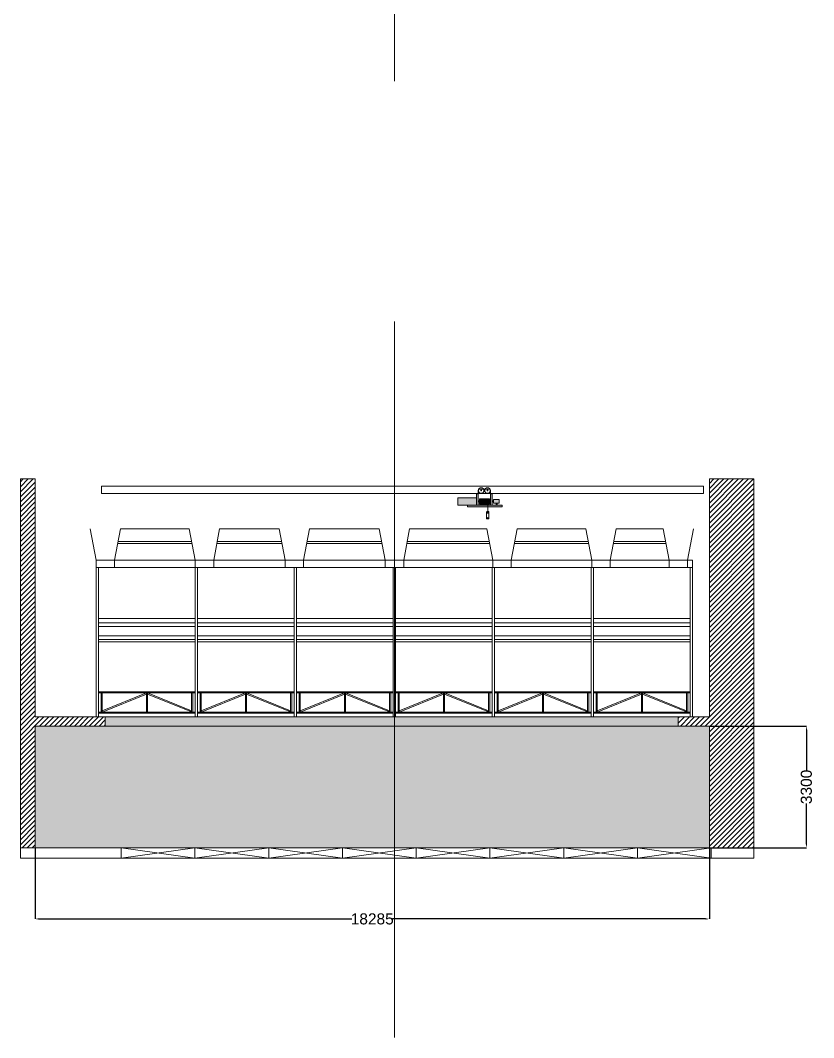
# Model space of a CAD drawing. Header units: millimetres. Extents: x -520232 to 211296, y -156633 to 78411.
# Drawn here: x 7602 to 29116, y -3330 to 24246 of the extents above; entities that cross this region are included whole.
import ezdxf

# ---------------------------------------------------------------- set-up
doc = ezdxf.new("R2010")
doc.units = ezdxf.units.MM
doc.layers.add('Поперечный разрез', color=7, linetype='Continuous')
doc.layers.add('Продольный разрез', color=7, linetype='Continuous')
doc.styles.get("Standard").update_dxf_attribs({"font": 'arial.ttf', "height": 300})
doc.dimstyles.new('Размеры', dxfattribs={"dimtxt": 300, "dimasz": 100, "dimexe": 0.18, "dimexo": 0.0625, "dimgap": 0.09, "dimtad": 0, "dimdec": 0, "dimzin": 0, "dimdsep": 46, "dimtxsty": 'Standard', "dimcen": 0.09, "dimclrd": 250, "dimclre": 250, "dimclrt": 250, "dimadec": 0, "dimazin": 0, "dimtfac": 1, "dimtdec": 0, "dimtofl": 0, "dimtmove": 0, "dimatfit": 3, "dimfxl": 1, "dimtfillclr": 250, "dimtolj": 1, "dimtzin": 0, "dimarcsym": 0})

# ---------------------------------------------------------------- blocks, each defined once
blk = doc.blocks.new('*D77')
at = {"layer": 'Defpoints', "color": 0, "lineweight": 13, "transparency": 16777216}
for p in [(8002, 1817), (26287, 1817), (26287, -113)]:
    blk.add_point(p, dxfattribs=at)
at = {"layer": 'Поперечный разрез', "color": 250, "lineweight": -2, "transparency": 16777216}
for p, q in [((8002, 1817), (8002, -113)), ((26287, 1817), (26287, -113)), ((8102, -113), (16593, -113)), ((26187, -113), (17696, -113))]:
    blk.add_line(p, q, dxfattribs=at)
at = {"layer": 'Поперечный разрез', "color": 250, "lineweight": 13, "transparency": 16777216}
for points in [[(8102, -96), (8102, -130), (8002, -113)], [(26187, -96), (26187, -130), (26287, -113)]]:
    blk.add_solid(points, dxfattribs=at)
at = {"layer": 'Поперечный разрез', "color": 250, "lineweight": 13, "transparency": 16777216, "insert": (17145, -113), "char_height": 300, "attachment_point": 5}
blk.add_mtext('\\A1;18285', dxfattribs=at)
blk = doc.blocks.new('*D78')
at = {"layer": 'Defpoints', "color": 0, "lineweight": 13, "transparency": 16777216}
for p in [(26287, 5117), (28919, 5117), (26287, 1817)]:
    blk.add_point(p, dxfattribs=at)
at = {"layer": 'Поперечный разрез', "color": 250, "lineweight": -2, "transparency": 16777216}
for p, q in [((26287, 5117), (28919, 5117)), ((28919, 5017), (28919, 3914)), ((28919, 1917), (28919, 3019)), ((26287, 1817), (28919, 1817))]:
    blk.add_line(p, q, dxfattribs=at)
at = {"layer": 'Поперечный разрез', "color": 250, "lineweight": 13, "transparency": 16777216}
for points in [[(28903, 5017), (28936, 5017), (28919, 5117)], [(28903, 1917), (28936, 1917), (28919, 1817)]]:
    blk.add_solid(points, dxfattribs=at)
at = {"layer": 'Поперечный разрез', "color": 250, "lineweight": 13, "transparency": 16777216, "insert": (28919, 3467), "char_height": 300, "attachment_point": 5, "rotation": 90}
blk.add_mtext('\\A1;3300', dxfattribs=at)

msp = doc.modelspace()

# ---------------------------------------------------------------- hatches: boundary and pattern name
at = {"layer": 'Поперечный разрез', "lineweight": 13}
h = msp.add_hatch(dxfattribs=at)
h.set_pattern_fill('ANSI31', color=9, scale=30)
h.set_pattern_definition([(45, (1496.5, 15461.33), (-67.35192, 67.35192), [])])
h.paths.add_polyline_path([(8002.001, 11814.403), (7602.001, 11814.403), (7602.001, 1816.878), (8002.001, 1816.878), (8002.001, 5116.878), (9905.001, 5116.878), (9905.001, 5366.878), (8002.001, 5366.878)])
h.paths.add_polyline_path([(27492.001, 11813.878), (26287.001, 11813.878), (26287.001, 5366.878), (25442.001, 5366.878), (25442.001, 5116.878), (26287.001, 5116.878), (26287.001, 1816.878), (27492.001, 1816.878)])
at = {"layer": 'Поперечный разрез', "lineweight": 13, "true_color": 0xc7c8ca}
h = msp.add_hatch(color=9, dxfattribs=at)
h.dxf.hatch_style = 1
h.paths.add_polyline_path([(19969.949, 11306.878), (19469.949, 11306.878), (19469.949, 11106.878), (19969.949, 11106.878)])
h.paths.add_polyline_path([(20586.152, 11254.916), (20430.538, 11254.916), (20430.538, 11154.284), (20586.152, 11154.284)])
at = {"layer": 'Поперечный разрез', "lineweight": 13, "true_color": 0x636466}
h = msp.add_hatch(color=251, dxfattribs=at)
h.dxf.hatch_style = 1
h.paths.add_polyline_path([(20019.949, 11406.878), (19969.949, 11406.878), (19969.949, 11306.878), (19969.949, 11106.878), (20019.949, 11106.878)])
h.paths.add_polyline_path([(20399.949, 11406.878), (20349.949, 11406.878), (20349.949, 11106.878), (20399.949, 11106.878)])
h.paths.add_polyline_path([(20669.949, 11106.878), (20399.949, 11106.878), (20349.949, 11106.878), (20019.949, 11106.878), (19969.949, 11106.878), (19727.001, 11106.878), (19727.001, 11056.878), (20669.949, 11056.878)])
h.paths.add_polyline_path([(20535.547, 11154.284), (20506.14, 11154.284), (20506.14, 11106.878), (20535.547, 11106.878)])
at = {"layer": 'Поперечный разрез', "lineweight": 13}
h = msp.add_hatch(dxfattribs=at)
h.set_pattern_fill('GOST_WOOD', color=256, scale=5)
h.set_pattern_definition([(90, (-1902.654, -27088.62), (30, -2e-15), [50, -10]), (90, (-1892.654, -27098.62), (30, -2e-15), [30, -7.5, 15, -7.5]), (90, (-1882.654, -27113.62), (30, -2e-15), [50, -10])])
h.paths.add_polyline_path([(20322.284, 11274.916), (20050.298, 11274.916), (20050.298, 11134.284), (20322.284, 11134.284)])
h = msp.add_hatch(color=9, dxfattribs=at)
h.dxf.hatch_style = 1
h.paths.add_polyline_path([(17747.001, 5366.878), (17716.134, 5366.878), (9905.001, 5366.878), (9905.001, 5116.878), (17747.001, 5116.878)])
h.paths.add_polyline_path([(25442.001, 5366.878), (17747.001, 5366.878), (17747.001, 5116.878), (25442.001, 5116.878)])
h = msp.add_hatch(dxfattribs=at)
h.set_pattern_fill('AR-BRSTD', color=9)
h.set_pattern_definition([(0, (1496.5, 15461.33), (0, 67.7418), []), (90, (1496.5, 15461.33), (-101.6, 67.7418), [67.7418, -67.7418])])
h.paths.add_polyline_path([(17747.001, 5116.878), (9905.001, 5116.878), (8002.001, 5116.878), (8002.001, 1816.878), (17747.001, 1816.878)])
h.paths.add_polyline_path([(26287.001, 5116.878), (25442.001, 5116.878), (17747.001, 5116.878), (17747.001, 1816.878), (26287.001, 1816.878)])

# ---------------------------------------------------------------- linework, layer by layer
for p, q in [((17747.001, 16085.522), (17747.001, -3330.308)), ((8002.001, 11814.403), (7602.001, 11814.403)), ((7602.001, 11814.403), (7602.001, 1816.878)), ((8002.001, 5366.878), (8002.001, 11814.403)), ((26287.001, 5366.878), (26287.001, 11813.878)), ((26287.001, 11813.878), (27492.001, 11813.878)), ((27492.001, 1536.878), (27492.001, 11813.878)), ((19469.949, 11106.878), (19469.949, 11306.878)), ((19469.949, 11306.878), (19969.949, 11306.878)), ((19969.949, 11306.878), (19969.949, 11406.878)), ((19969.949, 11406.878), (20019.949, 11406.878)), ((19969.949, 11306.878), (19969.949, 11106.878)), ((20019.949, 11106.878), (20019.949, 11505.172)), ((20049.949, 11535.172), (20319.949, 11535.172)), ((20349.949, 11505.172), (20349.949, 11106.878)), ((20349.949, 11406.878), (20399.949, 11406.878)), ((20399.949, 11406.878), (20399.949, 11106.878)), ((19969.949, 11106.878), (19469.949, 11106.878)), ((19727.001, 11106.878), (19727.001, 11056.878)), ((19727.001, 11056.878), (20669.949, 11056.878)), ((19969.949, 11106.878), (20019.949, 11106.878)), ((20050.298, 11221.878), (20019.949, 11221.878)), ((20050.298, 11191.878), (20019.949, 11191.878)), ((20349.949, 11106.878), (20019.949, 11106.878)), ((20050.298, 11134.284), (20050.298, 11274.916)), ((20050.298, 11274.916), (20322.284, 11274.916)), ((20322.284, 11134.284), (20050.298, 11134.284)), ((20276.543, 11134.284), (20276.543, 10930.511)), ((20322.284, 11274.916), (20322.284, 11134.284)), ((20349.949, 11221.878), (20322.284, 11221.878)), ((20349.949, 11191.878), (20322.284, 11191.878)), ((20399.949, 11106.878), (20349.949, 11106.878)), ((20430.538, 11221.878), (20399.949, 11221.878)), ((20430.538, 11191.878), (20399.949, 11191.878)), ((20669.949, 11106.878), (20399.949, 11106.878)), ((20430.538, 11154.284), (20430.538, 11254.916)), ((20430.538, 11254.916), (20586.152, 11254.916)), ((20586.152, 11154.284), (20430.538, 11154.284)), ((20506.14, 11106.878), (20506.14, 11154.284)), ((20506.14, 11154.284), (20535.547, 11154.284)), ((20535.547, 11154.284), (20535.547, 11106.878)), ((20586.152, 11254.916), (20586.152, 11154.284)), ((20669.949, 11056.878), (20669.949, 11106.878)), ((20246.543, 10920.511), (20246.543, 10740.511)), ((20296.543, 10930.511), (20256.543, 10930.511)), ((20306.543, 10740.511), (20306.543, 10920.511)), ((20256.543, 10730.511), (20296.543, 10730.511)), ((9657.219, 9616.878), (9496.936, 10466.878)), ((10157.219, 9616.878), (10317.501, 10466.878)), ((10317.501, 10466.878), (12184.936, 10466.878)), ((12345.219, 9616.878), (12184.936, 10466.878)), ((12845.219, 9616.878), (13005.501, 10466.878)), ((13005.501, 10466.878), (14621.488, 10466.878)), ((14781.77, 9616.878), (14621.488, 10466.878)), ((15281.77, 9616.878), (15442.053, 10466.878)), ((15442.053, 10466.878), (17337.355, 10466.878)), ((17497.637, 9616.878), (17337.355, 10466.878)), ((17997.637, 9616.878), (18157.92, 10466.878)), ((18157.92, 10466.878), (20251.501, 10466.878)), ((20411.784, 9616.878), (20251.501, 10466.878)), ((20911.784, 9616.878), (21072.066, 10466.878)), ((21072.066, 10466.878), (22939.501, 10466.878)), ((23099.784, 9616.878), (22939.501, 10466.878)), ((23599.784, 9616.878), (23760.066, 10466.878)), ((23760.066, 10466.878), (25038.751, 10466.878)), ((25199.034, 9616.878), (25038.751, 10466.878)), ((25699.034, 9616.878), (25859.316, 10466.878)), ((12260.363, 10066.878), (10242.074, 10066.878)), ((12250.935, 10116.878), (10251.503, 10116.878)), ((12939.503, 10116.878), (14687.486, 10116.878)), ((14687.486, 10066.878), (12939.503, 10066.878)), ((17412.782, 10066.878), (15366.626, 10066.878)), ((15376.054, 10116.878), (17403.353, 10116.878)), ((20326.928, 10066.878), (18082.493, 10066.878)), ((18091.921, 10116.878), (20317.5, 10116.878)), ((20996.639, 10066.878), (23014.928, 10066.878)), ((21006.068, 10116.878), (23005.5, 10116.878)), ((23684.639, 10066.878), (25114.178, 10066.878)), ((23694.068, 10116.878), (25104.75, 10116.878)), ((9657.219, 9616.878), (25831.134, 9616.878)), ((9657.219, 9616.878), (9657.219, 9416.878)), ((9657.219, 9416.878), (25831.134, 9416.878)), ((9661.134, 5366.878), (9661.134, 9416.878)), ((9721.134, 9416.878), (9721.134, 5366.878)), ((10157.219, 9616.878), (10157.219, 9416.878)), ((12345.219, 9616.878), (12345.219, 9416.878)), ((12346.134, 5366.878), (12346.134, 9416.878)), ((12406.134, 9416.878), (12406.134, 5366.878)), ((12845.219, 9616.878), (12845.219, 9416.878)), ((14781.77, 9616.878), (14781.77, 9416.878)), ((15031.134, 5366.878), (15031.134, 9416.878)), ((15091.134, 9416.878), (15091.134, 5366.878)), ((15281.77, 9616.878), (15281.77, 9416.878)), ((17497.637, 9616.878), (17497.637, 9416.878)), ((17716.134, 5366.878), (17716.134, 9416.878)), ((17776.134, 9416.878), (17776.134, 5366.878)), ((17997.637, 9616.878), (17997.637, 9416.878)), ((20401.134, 5366.878), (20401.134, 9416.878)), ((20411.784, 9616.878), (20411.784, 9416.878)), ((20461.134, 9416.878), (20461.134, 5366.878)), ((20911.784, 9616.878), (20911.784, 9416.878)), ((23086.134, 5366.878), (23086.134, 9416.878)), ((23099.784, 9616.878), (23099.784, 9416.878)), ((23146.134, 9416.878), (23146.134, 5366.878)), ((23599.784, 9616.878), (23599.784, 9416.878)), ((25199.034, 9616.878), (25199.034, 9416.878)), ((25699.034, 9616.878), (25699.034, 9416.878)), ((25771.134, 5366.878), (25771.134, 9416.878)), ((25831.134, 9616.878), (25831.134, 5366.878)), ((9721.134, 8031.878), (12346.134, 8031.878)), ((12406.134, 8031.878), (15031.134, 8031.878)), ((15091.134, 8031.878), (17716.134, 8031.878)), ((17776.134, 8031.878), (20401.134, 8031.878)), ((20461.134, 8031.878), (23086.134, 8031.878)), ((23146.134, 8031.878), (25771.134, 8031.878)), ((9721.134, 7911.878), (12346.134, 7911.878)), ((9721.134, 7811.878), (12346.134, 7811.878)), ((12406.134, 7911.878), (15031.134, 7911.878)), ((12406.134, 7811.878), (15031.134, 7811.878)), ((15091.134, 7911.878), (17716.134, 7911.878)), ((15091.134, 7811.878), (17716.134, 7811.878)), ((17776.134, 7911.878), (20401.134, 7911.878)), ((17776.134, 7811.878), (20401.134, 7811.878)), ((20461.134, 7911.878), (23086.134, 7911.878)), ((20461.134, 7811.878), (23086.134, 7811.878)), ((23146.134, 7911.878), (25771.134, 7911.878)), ((23146.134, 7811.878), (25771.134, 7811.878)), ((9721.134, 7561.878), (12346.134, 7561.878)), ((9721.134, 7461.878), (12346.134, 7461.878)), ((12406.134, 7561.878), (15031.134, 7561.878)), ((12406.134, 7461.878), (15031.134, 7461.878)), ((15091.134, 7561.878), (17716.134, 7561.878)), ((15091.134, 7461.878), (17716.134, 7461.878)), ((17776.134, 7561.878), (20401.134, 7561.878)), ((17776.134, 7461.878), (20401.134, 7461.878)), ((20461.134, 7561.878), (23086.134, 7561.878)), ((20461.134, 7461.878), (23086.134, 7461.878)), ((23146.134, 7561.878), (25771.134, 7561.878)), ((23146.134, 7461.878), (25771.134, 7461.878)), ((9721.134, 7401.878), (12346.134, 7401.878)), ((12406.134, 7401.878), (15031.134, 7401.878)), ((15091.134, 7401.878), (17716.134, 7401.878)), ((17776.134, 7401.878), (20401.134, 7401.878)), ((20461.134, 7401.878), (23086.134, 7401.878)), ((23146.134, 7401.878), (25771.134, 7401.878)), ((9721.134, 6046.878), (12346.134, 6046.878)), ((9721.134, 6016.878), (12346.134, 6016.878)), ((9791.134, 5496.878), (9791.134, 6016.878)), ((9821.134, 5496.878), (9821.134, 6016.878)), ((9821.134, 5529.263), (11020.274, 6016.878)), ((9821.134, 5496.878), (11019.134, 5984.029)), ((11019.134, 5496.878), (11019.134, 6016.878)), ((11049.134, 5496.878), (11049.134, 6016.878)), ((12246.134, 5530.133), (11049.134, 6016.878)), ((12246.134, 5497.748), (11050.274, 5984.029)), ((12246.134, 5496.878), (12246.134, 6016.878)), ((12276.134, 5496.878), (12276.134, 6016.878)), ((12406.134, 6046.878), (15031.134, 6046.878)), ((12406.134, 6016.878), (15031.134, 6016.878)), ((12476.134, 5496.878), (12476.134, 6016.878)), ((12506.134, 5496.878), (12506.134, 6016.878)), ((12506.134, 5529.263), (13705.274, 6016.878)), ((12506.134, 5496.878), (13704.134, 5984.029)), ((13704.134, 5496.878), (13704.134, 6016.878)), ((13734.134, 5496.878), (13734.134, 6016.878)), ((14931.134, 5530.133), (13734.134, 6016.878)), ((14931.134, 5497.748), (13735.274, 5984.029)), ((14931.134, 5496.878), (14931.134, 6016.878)), ((14961.134, 5496.878), (14961.134, 6016.878)), ((15091.134, 6046.878), (17716.134, 6046.878)), ((15091.134, 6016.878), (17716.134, 6016.878)), ((15161.134, 5496.878), (15161.134, 6016.878)), ((15191.134, 5496.878), (15191.134, 6016.878)), ((15191.134, 5529.263), (16390.274, 6016.878)), ((15191.134, 5496.878), (16389.134, 5984.029)), ((16389.134, 5496.878), (16389.134, 6016.878)), ((16419.134, 5496.878), (16419.134, 6016.878)), ((17616.134, 5530.133), (16419.134, 6016.878)), ((17616.134, 5497.748), (16420.274, 5984.029)), ((17616.134, 5496.878), (17616.134, 6016.878)), ((17646.134, 5496.878), (17646.134, 6016.878)), ((17776.134, 6046.878), (20401.134, 6046.878)), ((17776.134, 6016.878), (20401.134, 6016.878)), ((17846.134, 5496.878), (17846.134, 6016.878)), ((17876.134, 5496.878), (17876.134, 6016.878)), ((17876.134, 5529.263), (19075.274, 6016.878)), ((17876.134, 5496.878), (19074.134, 5984.029)), ((19074.134, 5496.878), (19074.134, 6016.878)), ((19104.134, 5496.878), (19104.134, 6016.878)), ((20301.134, 5530.133), (19104.134, 6016.878)), ((20301.134, 5497.748), (19105.274, 5984.029)), ((20301.134, 5496.878), (20301.134, 6016.878)), ((20331.134, 5496.878), (20331.134, 6016.878)), ((20461.134, 6046.878), (23086.134, 6046.878)), ((20461.134, 6016.878), (23086.134, 6016.878)), ((20531.134, 5496.878), (20531.134, 6016.878)), ((20561.134, 5496.878), (20561.134, 6016.878)), ((20561.134, 5529.263), (21760.274, 6016.878)), ((20561.134, 5496.878), (21759.134, 5984.029)), ((21759.134, 5496.878), (21759.134, 6016.878)), ((21789.134, 5496.878), (21789.134, 6016.878)), ((22986.134, 5530.133), (21789.134, 6016.878)), ((22986.134, 5497.748), (21790.274, 5984.029)), ((22986.134, 5496.878), (22986.134, 6016.878)), ((23016.134, 5496.878), (23016.134, 6016.878)), ((23146.134, 6046.878), (25771.134, 6046.878)), ((23146.134, 6016.878), (25771.134, 6016.878)), ((23216.134, 5496.878), (23216.134, 6016.878)), ((23246.134, 5496.878), (23246.134, 6016.878)), ((23246.134, 5529.263), (24445.274, 6016.878)), ((23246.134, 5496.878), (24444.134, 5984.029)), ((24444.134, 5496.878), (24444.134, 6016.878)), ((24474.134, 5496.878), (24474.134, 6016.878)), ((25671.134, 5530.133), (24474.134, 6016.878)), ((25671.134, 5497.748), (24475.274, 5984.029)), ((25671.134, 5496.878), (25671.134, 6016.878)), ((25701.134, 5496.878), (25701.134, 6016.878)), ((9905.001, 5366.878), (8002.001, 5366.878)), ((9721.134, 5366.878), (9661.134, 5366.878)), ((9721.134, 5496.878), (12346.134, 5496.878)), ((9721.134, 5466.878), (12346.134, 5466.878)), ((9905.001, 5116.878), (9905.001, 5366.878)), ((9905.001, 5366.878), (25442.001, 5366.878)), ((12406.134, 5366.878), (12346.134, 5366.878)), ((12406.134, 5496.878), (15031.134, 5496.878)), ((12406.134, 5466.878), (15031.134, 5466.878)), ((15091.134, 5366.878), (15031.134, 5366.878)), ((15091.134, 5496.878), (17716.134, 5496.878)), ((15091.134, 5466.878), (17716.134, 5466.878)), ((17776.134, 5366.878), (17716.134, 5366.878)), ((17776.134, 5496.878), (20401.134, 5496.878)), ((17776.134, 5466.878), (20401.134, 5466.878)), ((20461.134, 5366.878), (20401.134, 5366.878)), ((20461.134, 5496.878), (23086.134, 5496.878)), ((20461.134, 5466.878), (23086.134, 5466.878)), ((23146.134, 5366.878), (23086.134, 5366.878)), ((23146.134, 5496.878), (25771.134, 5496.878)), ((23146.134, 5466.878), (25771.134, 5466.878)), ((25442.001, 5116.878), (25442.001, 5366.878)), ((25442.001, 5366.878), (26287.001, 5366.878)), ((25831.134, 5366.878), (25771.134, 5366.878)), ((8002.001, 1816.878), (8002.001, 5116.878)), ((8002.001, 5116.878), (9905.001, 5116.878)), ((9905.001, 5116.878), (25442.001, 5116.878)), ((26287.001, 5116.878), (25442.001, 5116.878)), ((26287.001, 1816.878), (26287.001, 5116.878)), ((7602.001, 1816.878), (8002.001, 1816.878)), ((7602.001, 1816.878), (7602.001, 1536.878)), ((8002.001, 1816.878), (26287.001, 1816.878)), ((10337.001, 1536.878), (10337.001, 1816.878)), ((10337.001, 1536.878), (12337.001, 1816.878)), ((10337.001, 1816.878), (12337.001, 1536.878)), ((12337.001, 1536.878), (12337.001, 1816.878)), ((12337.001, 1536.878), (14337.001, 1816.878)), ((12337.001, 1816.878), (14337.001, 1536.878)), ((12337.001, 1536.878), (12337.001, 1816.878)), ((14337.001, 1536.878), (14337.001, 1816.878)), ((14337.001, 1536.878), (16337.001, 1816.878)), ((14337.001, 1816.878), (16337.001, 1536.878)), ((14337.001, 1536.878), (14337.001, 1816.878)), ((16337.001, 1536.878), (16337.001, 1816.878)), ((16337.001, 1536.878), (18337.001, 1816.878)), ((16337.001, 1816.878), (18337.001, 1536.878)), ((16337.001, 1536.878), (16337.001, 1816.878)), ((18337.001, 1536.878), (18337.001, 1816.878)), ((18337.001, 1536.878), (18337.001, 1816.878)), ((18337.001, 1536.878), (20337.001, 1816.878)), ((18337.001, 1816.878), (20337.001, 1536.878)), ((18337.001, 1536.878), (18337.001, 1816.878)), ((20337.001, 1536.878), (20337.001, 1816.878)), ((20337.001, 1536.878), (20337.001, 1816.878)), ((20337.001, 1536.878), (22337.001, 1816.878)), ((20337.001, 1816.878), (22337.001, 1536.878)), ((20337.001, 1536.878), (20337.001, 1816.878)), ((22337.001, 1536.878), (22337.001, 1816.878)), ((22337.001, 1536.878), (22337.001, 1816.878)), ((22337.001, 1536.878), (24337.001, 1816.878)), ((22337.001, 1816.878), (24337.001, 1536.878)), ((22337.001, 1536.878), (22337.001, 1816.878)), ((24337.001, 1536.878), (24337.001, 1816.878)), ((24337.001, 1536.878), (24337.001, 1816.878)), ((24337.001, 1536.878), (26337.001, 1816.878)), ((24337.001, 1816.878), (26337.001, 1536.878)), ((24337.001, 1536.878), (24337.001, 1816.878)), ((26287.001, 1816.878), (27492.001, 1816.878)), ((26337.001, 1536.878), (26337.001, 1816.878)), ((7602.001, 1536.878), (27492.001, 1536.878))]:
    msp.add_line(p, q, dxfattribs=at)
at = {"layer": 'Поперечный разрез', "color": 6, "lineweight": 13}
for p, q in [((9803.345, 11616.878), (9803.345, 11416.878)), ((9803.345, 11616.878), (26124.501, 11616.878)), ((26124.501, 11616.878), (26124.501, 11416.878)), ((9803.345, 11416.878), (26124.501, 11416.878))]:
    msp.add_line(p, q, dxfattribs=at)
at = {"layer": 'Поперечный разрез', "lineweight": 13}
for centre, radius in [((20100.304, 11502.268), 75), ((20100.304, 11502.268), 10), ((20270.304, 11502.268), 75), ((20270.304, 11502.268), 10), ((20276.543, 10897.586), 10.841), ((20276.543, 10756.884), 10.841)]:
    msp.add_circle(centre, radius, dxfattribs=at)
for centre, radius, start, end in [((20049.949, 11505.172), 30, 90, 180), ((20319.949, 11505.172), 30, 0, 90), ((20256.543, 10920.511), 10, 90, 180), ((20296.543, 10920.511), 10, 0, 90), ((20256.543, 10740.511), 10, 180, 270), ((20296.543, 10740.511), 10, 270, 0)]:
    msp.add_arc(centre, radius, start, end, dxfattribs=at)
at = {"layer": 'Продольный разрез', "lineweight": 13}
msp.add_line((17747.001, 41444.372), (17747.001, 22594.833), dxfattribs=at)

# ---------------------------------------------------------------- dimensions: what is measured, and where the dimension line sits
at = {"layer": 'Поперечный разрез', "lineweight": 13}
dim = msp.add_linear_dim(base=(28919.255, 5116.878), p1=(26287.001, 1816.878), p2=(26287.001, 5116.878), angle=90, dimstyle='Размеры', dxfattribs=at)
dim.commit()
dim.dimension.update_dxf_attribs({"geometry": '*D78', "text_midpoint": (28919.255, 3466.878)})
dim = msp.add_linear_dim(base=(26287.001, -112.91), p1=(8002.001, 1816.878), p2=(26287.001, 1816.878), dimstyle='Размеры', dxfattribs=at)
dim.commit()
dim.dimension.update_dxf_attribs({"geometry": '*D77', "text_midpoint": (17144.501, -112.91)})

doc.saveas('drawing.dxf')
